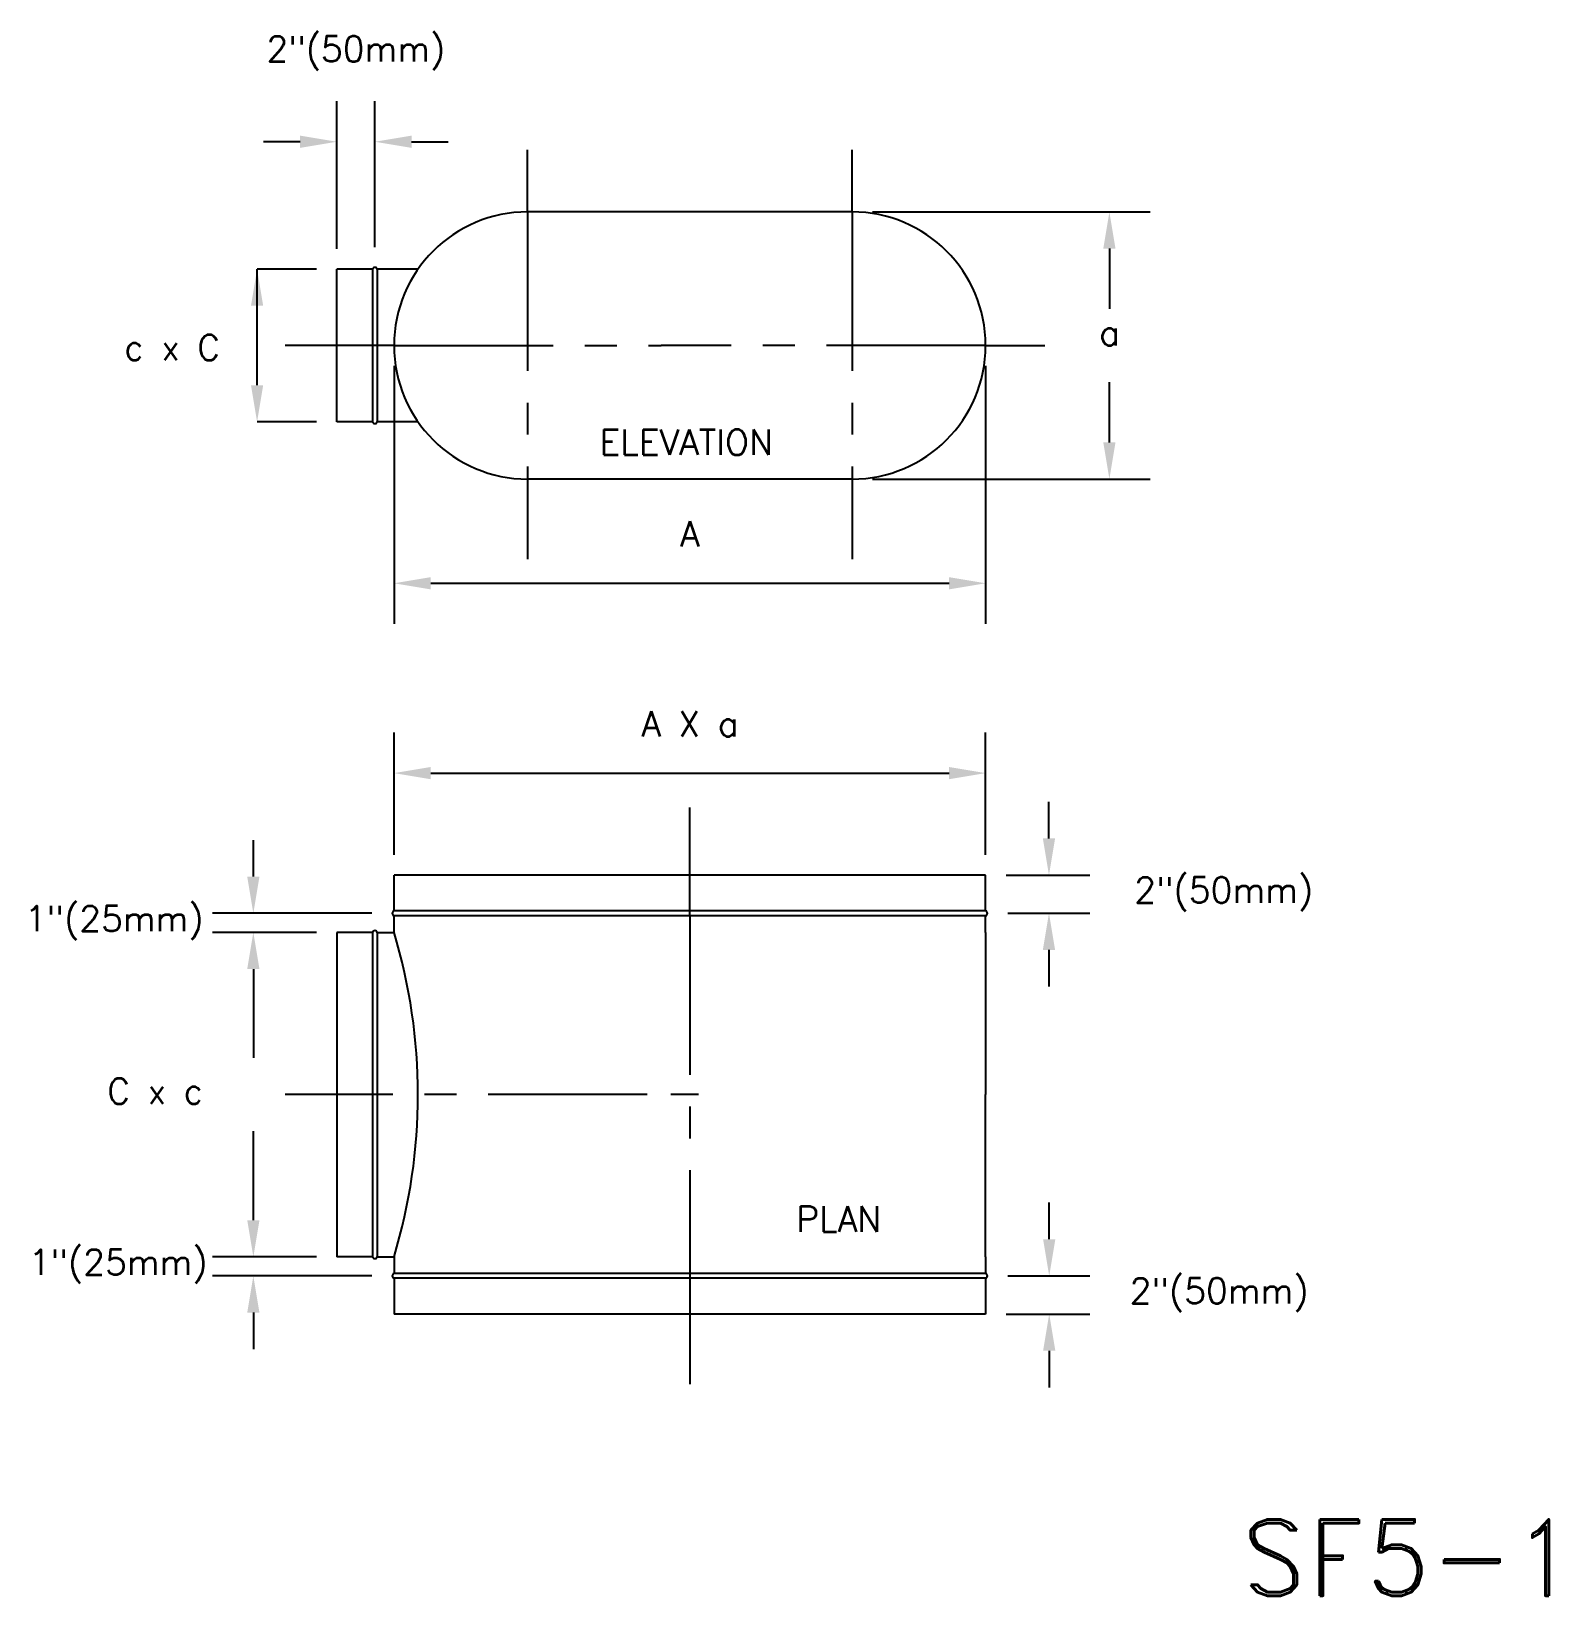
# Model space of a CAD drawing. Extents: x 32.2 to 91.8, y -8 to 53.5.
import ezdxf
from ezdxf.enums import TextEntityAlignment as Align

# ---------------------------------------------------------------- set-up
doc = ezdxf.new("R2010")
doc.units = 0
doc.header["$LTSCALE"] = 5
doc.header["$MEASUREMENT"] = 0
doc.linetypes.add('CENTER', pattern=[2, 1.25, -0.25, 0.25, -0.25])
doc.layers.get('0').update_dxf_attribs({"linetype": 'CONTINUOUS'})
doc.layers.get('DEFPOINTS').update_dxf_attribs({"linetype": 'CONTINUOUS'})
for name, color, linetype in [('2', 3, 'CENTER'), ('DIM', 7, 'CONTINUOUS'), ('TITLE', 7, 'CONTINUOUS')]:
    doc.layers.add(name, color=color, linetype=linetype)
doc.styles.add('ROMAND', font='ROMAND')
doc.styles.add('ROMANS', font='ROMANS.shx', dxfattribs={"height": 1})
doc.dimstyles.get("Standard").update_dxf_attribs({"dimtxt": 0.18, "dimasz": 0.18, "dimexe": 0.18, "dimexo": 0.0625, "dimgap": 0.09, "dimtad": 0, "dimtih": 1, "dimtoh": 1, "dimdec": 4, "dimzin": 0, "dimtxsty": 'STANDARD', "dimcen": 0.09, "dimazin": 3, "dimtfac": 1, "dimtdec": 4, "dimtofl": 0, "dimtmove": 0, "dimatfit": 3, "dimtolj": 1, "dimtzin": 0})

# ---------------------------------------------------------------- blocks, each defined once
blk = doc.blocks.new('*D12')
at = {"color": 0, "linetype": 'BYBLOCK'}
for p, q in [((43.391, 18.065), (39.312, 18.065)), ((40.912, 16.625), (40.912, 13.13)), ((40.912, 6.755), (40.912, 10.25)), ((43.391, 5.315), (39.312, 5.315))]:
    blk.add_line(p, q, dxfattribs=at)
for points in [[(40.672, 16.625), (41.152, 16.625), (40.912, 18.065)], [(40.672, 6.755), (41.152, 6.755), (40.912, 5.315)]]:
    blk.add_solid(points, dxfattribs=at)
at = {"layer": 'DEFPOINTS', "color": 0, "linetype": 'BYBLOCK'}
for p in [(44.191, 18.065), (40.912, 5.315), (44.191, 5.315)]:
    blk.add_point(p, dxfattribs=at)
blk = doc.blocks.new('*D14')
at = {"color": 0, "linetype": 'BYBLOCK'}
for p, q in [((65.241, 46.378), (76.153, 46.378)), ((74.553, 44.938), (74.553, 42.568)), ((74.553, 37.318), (74.553, 39.688)), ((65.241, 35.878), (76.153, 35.878))]:
    blk.add_line(p, q, dxfattribs=at)
for points in [[(74.313, 44.938), (74.793, 44.938), (74.553, 46.378)], [(74.313, 37.318), (74.793, 37.318), (74.553, 35.878)]]:
    blk.add_solid(points, dxfattribs=at)
at = {"layer": 'DEFPOINTS', "color": 0, "linetype": 'BYBLOCK'}
for p in [(64.441, 46.378), (64.441, 35.878), (74.553, 35.878)]:
    blk.add_point(p, dxfattribs=at)
at = {"color": 0, "linetype": 'BYBLOCK', "style": 'ROMANS'}
blk.add_text('a', height=1, dxfattribs=at).set_placement((74.553, 41.128), align=Align.CENTER)
blk = doc.blocks.new('*D13')
at = {"color": 0, "linetype": 'BYBLOCK'}
for p, q in [((46.441, 40.328), (46.441, 30.184)), ((69.691, 40.328), (69.691, 30.184)), ((47.881, 31.784), (68.251, 31.784))]:
    blk.add_line(p, q, dxfattribs=at)
for points in [[(47.881, 32.024), (47.881, 31.544), (46.441, 31.784)], [(68.251, 32.024), (68.251, 31.544), (69.691, 31.784)]]:
    blk.add_solid(points, dxfattribs=at)
at = {"layer": 'DEFPOINTS', "color": 0, "linetype": 'BYBLOCK'}
for p in [(46.441, 41.128), (69.691, 41.128), (69.691, 31.784)]:
    blk.add_point(p, dxfattribs=at)
at = {"color": 0, "linetype": 'BYBLOCK', "style": 'ROMANS'}
blk.add_text('A', height=1, dxfattribs=at).set_placement((58.066, 33.224), align=Align.CENTER)
blk = doc.blocks.new('*D19')
at = {"layer": 'DEFPOINTS', "color": 0}
for p in [(45.691, 49.134), (44.191, 44.128), (45.691, 44.198)]:
    blk.add_point(p, dxfattribs=at)
at = {"layer": 'DIM', "color": 0}
for p, q in [((44.191, 44.928), (44.191, 50.734)), ((45.691, 44.998), (45.691, 50.734)), ((42.751, 49.134), (41.311, 49.134)), ((47.131, 49.134), (48.571, 49.134))]:
    blk.add_line(p, q, dxfattribs=at)
for points in [[(42.751, 49.374), (42.751, 48.894), (44.191, 49.134)], [(47.131, 49.374), (47.131, 48.894), (45.691, 49.134)]]:
    blk.add_solid(points, dxfattribs=at)
at = {"layer": 'DIM', "color": 0, "insert": (44.941, 52.618), "char_height": 1, "attachment_point": 5, "style": 'ROMANS'}
blk.add_mtext('\\A1;2"(50mm)', dxfattribs=at)
blk = doc.blocks.new('*D11')
at = {"color": 0, "linetype": 'BYBLOCK'}
for p, q in [((46.441, 21.115), (46.441, 25.924)), ((69.691, 21.115), (69.691, 25.924)), ((47.881, 24.324), (68.251, 24.324))]:
    blk.add_line(p, q, dxfattribs=at)
for points in [[(47.881, 24.564), (47.881, 24.084), (46.441, 24.324)], [(68.251, 24.564), (68.251, 24.084), (69.691, 24.324)]]:
    blk.add_solid(points, dxfattribs=at)
at = {"layer": 'DEFPOINTS', "color": 0, "linetype": 'BYBLOCK'}
for p in [(69.691, 24.324), (46.441, 20.315), (69.691, 20.315)]:
    blk.add_point(p, dxfattribs=at)
at = {"color": 0, "linetype": 'BYBLOCK', "style": 'ROMANS'}
blk.add_text('A X a', height=1, dxfattribs=at).set_placement((58.066, 25.764), align=Align.CENTER)
blk = doc.blocks.new('*D17')
at = {"layer": 'DEFPOINTS', "color": 0}
for p in [(69.691, 20.315), (72.179, 20.315), (69.761, 18.815)]:
    blk.add_point(p, dxfattribs=at)
at = {"layer": 'DIM', "color": 0}
for p, q in [((72.179, 21.755), (72.179, 23.195)), ((70.491, 20.315), (73.779, 20.315)), ((70.561, 18.815), (73.779, 18.815)), ((72.179, 17.375), (72.179, 15.935))]:
    blk.add_line(p, q, dxfattribs=at)
for points in [[(71.939, 21.755), (72.419, 21.755), (72.179, 20.315)], [(71.939, 17.375), (72.419, 17.375), (72.179, 18.815)]]:
    blk.add_solid(points, dxfattribs=at)
at = {"layer": 'DIM', "color": 0, "insert": (79.044, 19.565), "char_height": 1, "attachment_point": 5, "style": 'ROMANS'}
blk.add_mtext('\\A1;2"(50mm)', dxfattribs=at)
blk = doc.blocks.new('*D18')
at = {"layer": 'DEFPOINTS', "color": 0}
for p in [(69.761, 4.565), (69.691, 3.065), (72.189, 3.065)]:
    blk.add_point(p, dxfattribs=at)
at = {"layer": 'DIM', "color": 0}
for p, q in [((72.189, 6.005), (72.189, 7.445)), ((70.561, 4.565), (73.789, 4.565)), ((70.491, 3.065), (73.789, 3.065)), ((72.189, 1.625), (72.189, 0.185))]:
    blk.add_line(p, q, dxfattribs=at)
for points in [[(71.949, 6.005), (72.429, 6.005), (72.189, 4.565)], [(71.949, 1.625), (72.429, 1.625), (72.189, 3.065)]]:
    blk.add_solid(points, dxfattribs=at)
at = {"layer": 'DIM', "color": 0, "insert": (78.866, 3.815), "char_height": 1, "attachment_point": 5, "style": 'ROMANS'}
blk.add_mtext('\\A1;2"(50mm)', dxfattribs=at)
blk = doc.blocks.new('*D15')
at = {"layer": 'DEFPOINTS', "color": 0}
for p in [(40.912, 18.815), (46.37, 18.815), (44.191, 18.065)]:
    blk.add_point(p, dxfattribs=at)
at = {"layer": 'DIM', "color": 0}
for p, q in [((40.912, 20.255), (40.912, 21.695)), ((45.57, 18.815), (39.312, 18.815)), ((43.391, 18.065), (39.312, 18.065)), ((40.912, 16.625), (40.912, 15.185))]:
    blk.add_line(p, q, dxfattribs=at)
for points in [[(40.672, 20.255), (41.152, 20.255), (40.912, 18.815)], [(40.672, 16.625), (41.152, 16.625), (40.912, 18.065)]]:
    blk.add_solid(points, dxfattribs=at)
at = {"layer": 'DIM', "color": 0, "insert": (35.443, 18.44), "char_height": 1, "attachment_point": 5, "style": 'ROMANS'}
blk.add_mtext('\\A1;1"(25mm)', dxfattribs=at)
blk = doc.blocks.new('*D16')
at = {"layer": 'DEFPOINTS', "color": 0}
for p in [(44.191, 5.315), (40.912, 4.565), (46.37, 4.565)]:
    blk.add_point(p, dxfattribs=at)
at = {"layer": 'DIM', "color": 0}
for p, q in [((40.912, 6.755), (40.912, 8.195)), ((43.391, 5.315), (39.312, 5.315)), ((45.57, 4.565), (39.312, 4.565)), ((40.912, 3.125), (40.912, 1.685))]:
    blk.add_line(p, q, dxfattribs=at)
for points in [[(40.672, 6.755), (41.152, 6.755), (40.912, 5.315)], [(40.672, 3.125), (41.152, 3.125), (40.912, 4.565)]]:
    blk.add_solid(points, dxfattribs=at)
at = {"layer": 'DIM', "color": 0, "insert": (35.597, 4.94), "char_height": 1, "attachment_point": 5, "style": 'ROMANS'}
blk.add_mtext('\\A1;1"(25mm)', dxfattribs=at)

msp = doc.modelspace()

# ---------------------------------------------------------------- linework, layer by layer
for p, q in [((64.4405, 46.37775), (51.6905, 46.37775)), ((44.1905, 38.12775), (44.1905, 44.12775)), ((45.59675, 44.12775), (44.1905, 44.12775)), ((45.59675, 44.12775), (45.59675, 38.12775)), ((45.78425, 44.12775), (45.78425, 38.12775)), ((47.38208, 44.12775), (45.78425, 44.12775)), ((45.59675, 38.12775), (44.1905, 38.12775)), ((47.38208, 38.12776), (45.78425, 38.12775)), ((64.4405, 35.87775), (51.6905, 35.87775)), ((69.6905, 20.31461), (46.4405, 20.31461)), ((46.4405, 18.90836), (46.4405, 20.31461)), ((69.6905, 18.90836), (69.6905, 20.31461)), ((69.6905, 18.90836), (46.4405, 18.90836)), ((69.6905, 18.72086), (46.4405, 18.72086)), ((46.4405, 18.06461), (46.4405, 18.72086)), ((69.6905, 18.06461), (69.6905, 18.72086)), ((44.1905, 18.06461), (44.1905, 5.31461)), ((45.59675, 18.06461), (44.1905, 18.06461)), ((45.59675, 18.06461), (45.59675, 5.31461)), ((45.78425, 18.06461), (45.78425, 5.31461)), ((45.78425, 18.06461), (46.4405, 18.06461)), ((69.6905, 18.06461), (69.6905, 11.68961)), ((69.6905, 5.31461), (69.6905, 11.68961)), ((45.59675, 5.31461), (44.1905, 5.31461)), ((45.78425, 5.31461), (46.4405, 5.31461)), ((46.4405, 5.31461), (46.4405, 4.65836)), ((69.6905, 5.31461), (69.6905, 4.65836)), ((69.6905, 4.65836), (46.4405, 4.65836)), ((69.6905, 4.47086), (46.4405, 4.47086)), ((46.4405, 4.47086), (46.4405, 3.06461)), ((69.6905, 4.47086), (69.6905, 3.06461)), ((69.6905, 3.06461), (46.4405, 3.06461))]:
    msp.add_line(p, q)
for centre, radius, start, end in [((51.6905, 41.12775), 5.25, 90, 270), ((64.4405, 41.12775), 5.25, 270, 90), ((45.6905, 44.10041), 0.09766, 16.2602047, 163.7397953), ((45.6905, 38.1551), 0.09766, 196.2601916, 343.7397822), ((46.46785, 18.81461), 0.09766, 106.2602047, 253.7397953), ((69.66316, 18.81461), 0.09766, 286.2602047, 73.7397953), ((45.6905, 18.03726), 0.09766, 16.2602047, 163.7397953), ((25.33017, 11.68961), 22.05191, 343.1964832, 16.8035168), ((45.6905, 5.34195), 0.09766, 196.2602047, 343.7397953), ((46.46785, 4.56461), 0.09766, 106.2602047, 253.7397953), ((69.66316, 4.56461), 0.09766, 286.2602047, 73.7397953)]:
    msp.add_arc(centre, radius, start, end)
at = {"layer": '2'}
for p, q in [((51.6905, 46.37775), (51.6905, 48.81234)), ((64.4405, 46.37775), (64.4405, 48.81234)), ((51.6905, 46.37775), (51.6905, 35.87775)), ((64.4405, 46.37775), (64.4405, 35.87775)), ((44.1905, 41.12775), (42.16756, 41.12775)), ((46.4405, 41.12775), (44.12115, 41.12775)), ((46.4405, 41.12775), (56.9405, 41.12775)), ((59.1905, 41.12775), (56.9405, 41.12775)), ((69.6905, 41.12775), (59.1905, 41.12775)), ((69.6905, 41.12775), (72.00985, 41.12775)), ((51.6905, 35.87775), (51.6905, 32.73064)), ((64.4405, 35.87775), (64.4405, 32.73064)), ((58.0655, 18.72086), (58.0655, 22.97379)), ((58.0655, 18.72086), (58.0655, 4.65836)), ((56.3929, 11.68961), (42.16756, 11.68961)), ((58.403, 11.68961), (57.32064, 11.68961)), ((58.0655, 4.65836), (58.0655, 0.30746))]:
    msp.add_line(p, q, dxfattribs=at)
at = {"layer": 'DEFPOINTS', "color": 0, "linetype": 'BYBLOCK'}
for p in [(44.1905, 44.12775), (44.1905, 38.12775)]:
    msp.add_point(p, dxfattribs=at)
at = {"layer": 'DIM'}
for p, q in [((43.3905, 44.12775), (41.05837, 44.12775)), ((41.05837, 39.56775), (41.05837, 44.12775)), ((43.3905, 38.12775), (41.05837, 38.12775))]:
    msp.add_line(p, q, dxfattribs=at)
for points in [[(40.81837, 42.68775), (41.29837, 42.68775), (41.05837, 44.12775)], [(41.29837, 39.56775), (40.81837, 39.56775), (41.05837, 38.12775)]]:
    msp.add_solid(points, dxfattribs=at)

# ---------------------------------------------------------------- texts
at = {"layer": 'DIM', "style": 'ROMANS'}
for s, p in [('c x C', (37.72247, 41.04754)), ('ELEVATION', (57.92552, 37.32462)), ('C x c', (37.05587, 11.82502)), ('PLAN', (63.91458, 6.80103))]:
    msp.add_text(s, height=1, dxfattribs=at).set_placement(p, align=Align.MIDDLE)
at = {"layer": 'TITLE', "style": 'ROMAND'}
msp.add_text('SF5-1', height=3, dxfattribs=at).set_placement((79.73214, -8.0019))

# ---------------------------------------------------------------- dimensions: what is measured, and where the dimension line sits
at = {"layer": 'DIM'}
dim = msp.add_linear_dim(base=(45.6905, 49.13384), p1=(44.1905, 44.12775), p2=(45.6905, 44.19807), text='2"(50mm)', dimstyle='STANDARD', override={"dimscale": 8, "dimexe": 0.2, "dimexo": 0.1, "dimtad": 1, "dimtxsty": 'ROMANS', "dimtmove": 2}, dxfattribs=at)
dim.commit()
dim.dimension.update_dxf_attribs({"geometry": '*D19', "text_midpoint": (44.9405, 52.61765)})
for base, p1, p2, angle, text, picture, middle in [((74.55337, 35.87775), (64.4405, 46.37775), (64.4405, 35.87775), 90, 'a', '*D14', (74.55337, 41.12775)), ((40.91221, 5.31461), (44.1905, 18.06461), (44.1905, 5.31461), 270, '  ', '*D12', (40.91221, 11.68961))]:
    dim = msp.add_linear_dim(base=base, p1=p1, p2=p2, angle=angle, text=text, dimstyle='Standard', dxfattribs=at)
    dim.commit()
    dim.dimension.update_dxf_attribs({"geometry": picture, "text_midpoint": middle})
for base, p1, p2, text, picture, middle in [((69.6905, 31.78377), (46.4405, 41.12775), (69.6905, 41.12775), 'A', '*D13', (58.0655, 33.22377)), ((69.6905, 24.32448), (46.4405, 20.31461), (69.6905, 20.31461), 'A X a', '*D11', (58.0655, 25.76448))]:
    dim = msp.add_linear_dim(base=base, p1=p1, p2=p2, text=text, dimstyle='Standard', dxfattribs=at)
    dim.commit()
    dim.dimension.update_dxf_attribs({"geometry": picture, "text_midpoint": middle})
for base, p1, p2, text, picture, middle in [((72.17913, 20.31461), (69.76082, 18.81461), (69.6905, 20.31461), '2"(50mm)', '*D17', (79.04444, 19.56461)), ((40.91221, 18.81461), (44.1905, 18.06461), (46.37019, 18.81461), '1"(25mm)', '*D15', (35.4426, 18.43961)), ((40.91221, 4.56461), (44.1905, 5.31461), (46.37019, 4.56461), '1"(25mm)', '*D16', (35.59662, 4.93961)), ((72.18876, 3.06461), (69.76082, 4.56461), (69.6905, 3.06461), '2"(50mm)', '*D18', (78.86584, 3.81461))]:
    dim = msp.add_linear_dim(base=base, p1=p1, p2=p2, angle=90, text=text, dimstyle='STANDARD', override={"dimscale": 8, "dimexe": 0.2, "dimexo": 0.1, "dimtad": 1, "dimtxsty": 'ROMANS', "dimtmove": 2}, dxfattribs=at)
    dim.commit()
    dim.dimension.update_dxf_attribs({"geometry": picture, "text_midpoint": middle, "dimtype": 160})

doc.saveas('drawing.dxf')
